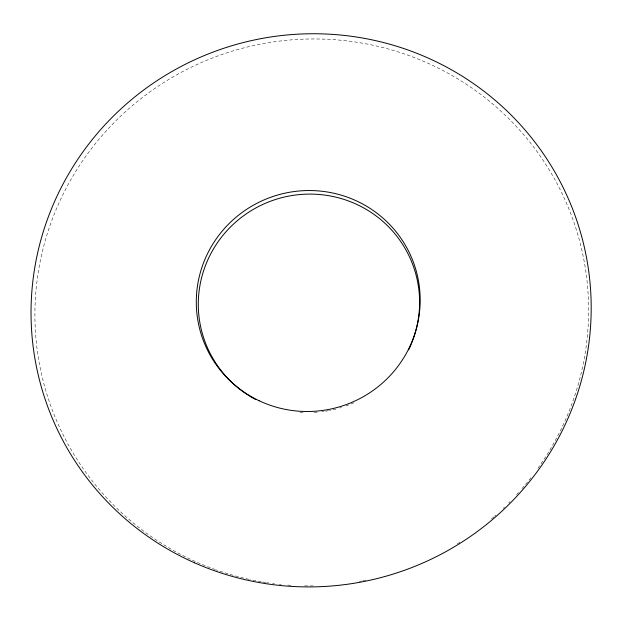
<?xml version="1.0" encoding="UTF-8"?>
<svg xmlns="http://www.w3.org/2000/svg" width="621" height="621" viewBox="0 0 621 621"><rect width="100%" height="100%" fill="white"/><g stroke="black" fill="none" stroke-linecap="round" stroke-linejoin="round"><path stroke-width="0.47" stroke-dasharray="3.1 2.33" d="M215.402 569.604A277.214 273.116 -17.2 0 1 61.805 196.927A277.214 273.116 -17.2 0 1 452.546 75.793A277.214 273.116 -17.2 0 1 536.699 469.996M530.877 477.774A277.214 273.116 -17.2 0 1 521.694 488.975M518.551 492.546A277.214 273.116 -17.2 0 1 516.633 494.673M510.043 501.644A277.214 273.116 -17.2 0 1 508.692 503.018M504.57 507.085A277.214 273.116 -17.2 0 1 503.173 508.42M496.055 514.98A277.214 273.116 -17.2 0 1 494.595 516.268M493.866 516.905A277.214 273.116 -17.2 0 1 490.924 519.428M459.882 542.242A277.214 273.116 -17.2 0 1 456.614 544.283M366.002 580.154A277.214 273.116 -17.2 0 1 363.13 580.728M362.175 580.914A277.214 273.116 -17.2 0 1 359.303 581.442M313.17 585.89A277.214 273.116 -17.2 0 1 303.506 585.851M290.915 585.3A277.214 273.116 -17.2 0 1 287.042 585.013M281.243 584.485A277.214 273.116 -17.2 0 1 279.31 584.283M274.505 583.724A277.214 273.116 -17.2 0 1 272.588 583.476M268.753 582.94A277.214 273.116 -17.2 0 1 266.851 582.653M265.897 582.506A277.214 273.116 -17.2 0 1 262.101 581.877M261.154 581.714A277.214 273.116 -17.2 0 1 249.89 579.502M248.967 579.3A277.214 273.116 -17.2 0 1 216.318 569.931M353.885 402.765A110.802 109.086 -17.2 0 1 345.051 406.281M341.472 407.469A110.802 109.086 -17.2 0 1 339.656 408.013M335.992 409.022A110.802 109.086 -17.2 0 1 329.472 410.497M328.532 410.675A110.802 109.086 -17.2 0 1 324.76 411.312M323.82 411.451A110.802 109.086 -17.2 0 1 321.926 411.707M317.207 412.197A110.802 109.086 -17.2 0 1 312.51 412.484M303.017 412.468A110.802 109.086 -17.2 0 1 298.259 412.158"/><path stroke-width="0.93" d="M255.945 399.691A110.802 109.086 -17.2 0 1 210.938 253.477A110.802 109.086 -17.2 0 1 358.69 205.326A110.802 109.086 -17.2 0 1 408.602 349.949M194.528 562.797A280.451 276.213 -17.2 0 0 589.95 281.918A280.451 276.213 -17.2 0 0 148.854 86.272A280.451 276.213 -17.2 0 0 194.528 562.797M259.12 400.731A112.098 110.321 -17.2 0 0 419.905 292.359A112.098 110.321 -17.2 0 0 245.668 209.968A112.098 110.321 -17.2 0 0 259.12 400.731"/></g></svg>
